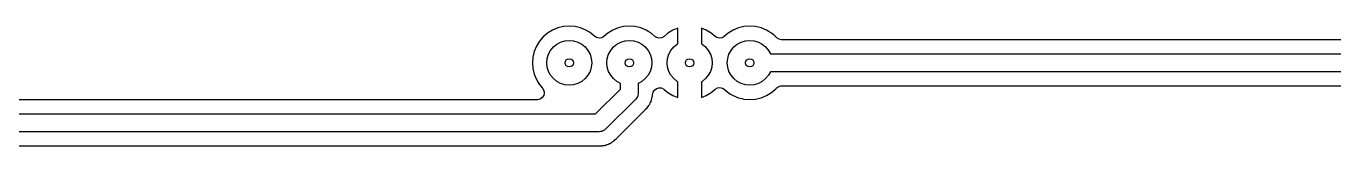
# Model space of a CAD drawing. Extents: x 0.79 to 9.84, y -6.5 to -0.79.
# Drawn here: x 1.935 to 4.108, y -5.176 to -4.976 of the extents above; entities that cross this region are included whole.
import ezdxf

# ---------------------------------------------------------------- set-up
doc = ezdxf.new("R2010")
doc.units = 0
doc.header["$MEASUREMENT"] = 0
doc.layers.add('BLACK', color=7, linetype='CONTINUOUS')

msp = doc.modelspace()

# ---------------------------------------------------------------- linework, layer by layer
at = {"layer": 'BLACK', "linetype": 'CONTINUOUS'}
for p, q in [((2.8374, -4.9762), (2.8278, -4.9769)), ((2.847, -4.9769), (2.8374, -4.9762)), ((2.8374, -4.9762), (2.8374, -4.9762)), ((2.9374, -4.9762), (2.9278, -4.9769)), ((2.947, -4.9769), (2.9374, -4.9762)), ((2.9374, -4.9762), (2.9374, -4.9762)), ((3.1374, -4.9762), (3.1278, -4.9769)), ((3.147, -4.9769), (3.1374, -4.9762)), ((3.1374, -4.9762), (3.1374, -4.9762)), ((2.7941, -4.9941), (2.7879, -5.0014)), ((2.8014, -4.9879), (2.7941, -4.9941)), ((2.8096, -4.9828), (2.8014, -4.9879)), ((2.8185, -4.9792), (2.8096, -4.9828)), ((2.8278, -4.9769), (2.8185, -4.9792)), ((2.8185, -4.9792), (2.8185, -4.9792)), ((2.8278, -4.9769), (2.8278, -4.9769)), ((2.8563, -4.9792), (2.847, -4.9769)), ((2.847, -4.9769), (2.847, -4.9769)), ((2.8652, -4.9828), (2.8563, -4.9792)), ((2.8698, -4.9856), (2.8652, -4.9828)), ((2.8734, -4.9879), (2.8698, -4.9856)), ((2.8798, -4.9933), (2.8734, -4.9879)), ((2.8734, -4.9879), (2.8734, -4.9879)), ((2.8734, -4.9879), (2.8734, -4.9879)), ((2.8828, -4.9952), (2.8798, -4.9933)), ((2.887, -4.9961), (2.8828, -4.9952)), ((2.8913, -4.9955), (2.887, -4.9961)), ((2.895, -4.9933), (2.8913, -4.9955)), ((2.9014, -4.9879), (2.895, -4.9933)), ((2.9096, -4.9828), (2.9014, -4.9879)), ((2.9014, -4.9879), (2.9014, -4.9879)), ((2.9185, -4.9792), (2.9096, -4.9828)), ((2.9278, -4.9769), (2.9185, -4.9792)), ((2.9185, -4.9792), (2.9185, -4.9792)), ((2.9278, -4.9769), (2.9278, -4.9769)), ((2.9563, -4.9792), (2.947, -4.9769)), ((2.947, -4.9769), (2.947, -4.9769)), ((2.9652, -4.9828), (2.9563, -4.9792)), ((2.9698, -4.9856), (2.9652, -4.9828)), ((2.9734, -4.9879), (2.9698, -4.9856)), ((2.9798, -4.9933), (2.9734, -4.9879)), ((2.9734, -4.9879), (2.9734, -4.9879)), ((2.9734, -4.9879), (2.9734, -4.9879)), ((2.9828, -4.9952), (2.9798, -4.9933)), ((2.987, -4.9961), (2.9828, -4.9952)), ((2.9913, -4.9955), (2.987, -4.9961)), ((2.9951, -4.9933), (2.9913, -4.9955)), ((3.0014, -4.9879), (2.9951, -4.9933)), ((3.0096, -4.9829), (3.0014, -4.9879)), ((3.0177, -4.9795), (3.0096, -4.9829)), ((3.0096, -4.9829), (3.0096, -4.9829)), ((3.0177, -5.0057), (3.0177, -4.9795)), ((3.0177, -4.9795), (3.0177, -4.9795)), ((3.0652, -4.9829), (3.0571, -4.9795)), ((3.0571, -4.9795), (3.0571, -5.0057)), ((3.0734, -4.9879), (3.0652, -4.9829)), ((3.0652, -4.9829), (3.0652, -4.9829)), ((3.0797, -4.9933), (3.0734, -4.9879)), ((3.0828, -4.9952), (3.0797, -4.9933)), ((3.087, -4.9961), (3.0828, -4.9952)), ((3.0913, -4.9955), (3.087, -4.9961)), ((3.095, -4.9933), (3.0913, -4.9955)), ((3.1014, -4.9879), (3.095, -4.9933)), ((3.1096, -4.9828), (3.1014, -4.9879)), ((3.1014, -4.9879), (3.1014, -4.9879)), ((3.1185, -4.9792), (3.1096, -4.9828)), ((3.1278, -4.9769), (3.1185, -4.9792)), ((3.1185, -4.9792), (3.1185, -4.9792)), ((3.1278, -4.9769), (3.1278, -4.9769)), ((3.1563, -4.9792), (3.147, -4.9769)), ((3.147, -4.9769), (3.147, -4.9769)), ((3.1652, -4.9828), (3.1563, -4.9792)), ((3.1698, -4.9856), (3.1652, -4.9828)), ((3.1734, -4.9879), (3.1698, -4.9856)), ((3.1791, -4.9927), (3.1734, -4.9879)), ((3.1807, -4.9941), (3.1791, -4.9927)), ((3.1814, -4.9949), (3.1807, -4.9941)), ((3.1824, -4.9959), (3.1814, -4.9949)), ((3.1861, -4.9982), (3.1824, -4.9959)), ((2.7792, -5.0185), (2.7769, -5.0278)), ((2.7828, -5.0096), (2.7792, -5.0185)), ((2.7792, -5.0185), (2.7792, -5.0185)), ((2.7879, -5.0014), (2.7828, -5.0096)), ((2.8028, -5.0231), (2.8063, -5.0166)), ((2.8063, -5.0166), (2.811, -5.011)), ((2.811, -5.011), (2.8166, -5.0063)), ((2.8166, -5.0063), (2.8231, -5.0028)), ((2.8231, -5.0028), (2.8301, -5.0007)), ((2.8301, -5.0007), (2.8374, -5)), ((2.8374, -5), (2.8447, -5.0007)), ((2.8447, -5.0007), (2.8517, -5.0028)), ((2.8517, -5.0028), (2.8582, -5.0063)), ((2.8582, -5.0063), (2.8638, -5.011)), ((2.8638, -5.011), (2.8685, -5.0166)), ((2.8685, -5.0166), (2.872, -5.0231)), ((2.9028, -5.0231), (2.9063, -5.0166)), ((2.9063, -5.0166), (2.911, -5.011)), ((2.911, -5.011), (2.9166, -5.0063)), ((2.9166, -5.0063), (2.9231, -5.0028)), ((2.9231, -5.0028), (2.9301, -5.0007)), ((2.9301, -5.0007), (2.9374, -5)), ((2.9374, -5), (2.9447, -5.0007)), ((2.9447, -5.0007), (2.9517, -5.0028)), ((2.9517, -5.0028), (2.9582, -5.0063)), ((2.9582, -5.0063), (2.9638, -5.011)), ((2.9638, -5.011), (2.9685, -5.0166)), ((2.9685, -5.0166), (2.972, -5.0231)), ((3.0028, -5.0231), (3.0063, -5.0166)), ((3.0063, -5.0166), (3.011, -5.011)), ((3.011, -5.011), (3.0166, -5.0063)), ((3.0166, -5.0063), (3.0177, -5.0057)), ((3.0571, -5.0057), (3.0582, -5.0063)), ((3.0582, -5.0063), (3.0638, -5.011)), ((3.0638, -5.011), (3.0685, -5.0166)), ((3.0685, -5.0166), (3.072, -5.0231)), ((3.1028, -5.0231), (3.1063, -5.0166)), ((3.1063, -5.0166), (3.111, -5.011)), ((3.111, -5.011), (3.1166, -5.0063)), ((3.1166, -5.0063), (3.1231, -5.0028)), ((3.1231, -5.0028), (3.1301, -5.0007)), ((3.1301, -5.0007), (3.1374, -5)), ((3.1374, -5), (3.1447, -5.0007)), ((3.1447, -5.0007), (3.1517, -5.0028)), ((3.1517, -5.0028), (3.1582, -5.0063)), ((3.1582, -5.0063), (3.1638, -5.011)), ((3.1638, -5.011), (3.1685, -5.0166)), ((3.1685, -5.0166), (3.1717, -5.0226)), ((3.1903, -4.999), (3.1861, -4.9982)), ((4.2242, -4.999), (3.1903, -4.999)), ((2.7769, -5.0278), (2.7762, -5.0374)), ((2.7762, -5.0374), (2.7762, -5.0374)), ((2.7762, -5.0374), (2.7769, -5.047)), ((2.7769, -5.0278), (2.7769, -5.0278)), ((2.8, -5.0374), (2.8007, -5.0301)), ((2.8007, -5.0447), (2.8, -5.0374)), ((2.8007, -5.0301), (2.8028, -5.0231)), ((2.872, -5.0231), (2.8741, -5.0301)), ((2.8741, -5.0301), (2.8748, -5.0374)), ((2.8748, -5.0374), (2.8741, -5.0447)), ((2.9, -5.0374), (2.9007, -5.0301)), ((2.9007, -5.0447), (2.9, -5.0374)), ((2.9007, -5.0301), (2.9028, -5.0231)), ((2.972, -5.0231), (2.9741, -5.0301)), ((2.9741, -5.0301), (2.9748, -5.0374)), ((2.9748, -5.0374), (2.9741, -5.0447)), ((3, -5.0374), (3.0007, -5.0301)), ((3.0007, -5.0447), (3, -5.0374)), ((3.0007, -5.0301), (3.0028, -5.0231)), ((3.072, -5.0231), (3.0741, -5.0301)), ((3.0741, -5.0301), (3.0748, -5.0374)), ((3.0748, -5.0374), (3.0741, -5.0447)), ((3.1, -5.0374), (3.1007, -5.0301)), ((3.1007, -5.0447), (3.1, -5.0374)), ((3.1007, -5.0301), (3.1028, -5.0231)), ((3.1717, -5.0226), (4.2374, -5.0226)), ((2.7769, -5.047), (2.7769, -5.047)), ((2.7769, -5.047), (2.7792, -5.0563)), ((2.7792, -5.0563), (2.7792, -5.0563)), ((2.7792, -5.0563), (2.7828, -5.0652)), ((2.8028, -5.0517), (2.8007, -5.0447)), ((2.8063, -5.0582), (2.8028, -5.0517)), ((2.811, -5.0638), (2.8063, -5.0582)), ((2.8685, -5.0582), (2.8638, -5.0638)), ((2.872, -5.0517), (2.8685, -5.0582)), ((2.8741, -5.0447), (2.872, -5.0517)), ((2.9028, -5.0517), (2.9007, -5.0447)), ((2.9063, -5.0582), (2.9028, -5.0517)), ((2.911, -5.0638), (2.9063, -5.0582)), ((2.9685, -5.0582), (2.9638, -5.0638)), ((2.972, -5.0517), (2.9685, -5.0582)), ((2.9741, -5.0447), (2.972, -5.0517)), ((3.0028, -5.0517), (3.0007, -5.0447)), ((3.0063, -5.0582), (3.0028, -5.0517)), ((3.011, -5.0638), (3.0063, -5.0582)), ((3.0685, -5.0582), (3.0638, -5.0638)), ((3.072, -5.0517), (3.0685, -5.0582)), ((3.0741, -5.0447), (3.072, -5.0517)), ((3.1028, -5.0517), (3.1007, -5.0447)), ((3.1063, -5.0582), (3.1028, -5.0517)), ((3.111, -5.0638), (3.1063, -5.0582)), ((3.1685, -5.0582), (3.1638, -5.0638)), ((3.1717, -5.0522), (3.1685, -5.0582)), ((4.2369, -5.0522), (3.1717, -5.0522)), ((2.7828, -5.0652), (2.786, -5.0703)), ((2.786, -5.0703), (2.7879, -5.0734)), ((2.7879, -5.0734), (2.7925, -5.0789)), ((2.7925, -5.0789), (2.7931, -5.0796)), ((2.7931, -5.0796), (2.7953, -5.0833)), ((2.7953, -5.0833), (2.796, -5.0876)), ((2.8166, -5.0685), (2.811, -5.0638)), ((2.8231, -5.072), (2.8166, -5.0685)), ((2.8301, -5.0741), (2.8231, -5.072)), ((2.8374, -5.0748), (2.8301, -5.0741)), ((2.8447, -5.0741), (2.8374, -5.0748)), ((2.8517, -5.072), (2.8447, -5.0741)), ((2.8582, -5.0685), (2.8517, -5.072)), ((2.8638, -5.0638), (2.8582, -5.0685)), ((2.8813, -5.1226), (2.9226, -5.0813)), ((2.9166, -5.0685), (2.911, -5.0638)), ((2.9226, -5.0717), (2.9166, -5.0685)), ((2.9226, -5.0813), (2.9226, -5.0717)), ((2.9582, -5.0685), (2.9522, -5.0717)), ((2.9522, -5.0717), (2.9522, -5.0874)), ((2.9638, -5.0638), (2.9582, -5.0685)), ((2.9766, -5.0863), (2.9789, -5.0827)), ((2.9789, -5.0827), (2.9823, -5.08)), ((2.9823, -5.08), (2.9865, -5.0789)), ((2.9865, -5.0789), (2.9908, -5.0793)), ((2.9908, -5.0793), (2.9947, -5.0812)), ((2.9947, -5.0812), (2.9952, -5.0816)), ((2.9952, -5.0816), (3.0014, -5.0869)), ((3.0166, -5.0685), (3.011, -5.0638)), ((3.0177, -5.0691), (3.0166, -5.0685)), ((3.0177, -5.0953), (3.0177, -5.0691)), ((3.0582, -5.0685), (3.0571, -5.0691)), ((3.0571, -5.0691), (3.0571, -5.0953)), ((3.0638, -5.0638), (3.0582, -5.0685)), ((3.0734, -5.0869), (3.0797, -5.0815)), ((3.0797, -5.0815), (3.0835, -5.0793)), ((3.0835, -5.0793), (3.0878, -5.0787)), ((3.0878, -5.0787), (3.092, -5.0796)), ((3.092, -5.0796), (3.095, -5.0815)), ((3.095, -5.0815), (3.1014, -5.0869)), ((3.1166, -5.0685), (3.111, -5.0638)), ((3.1231, -5.072), (3.1166, -5.0685)), ((3.1301, -5.0741), (3.1231, -5.072)), ((3.1374, -5.0748), (3.1301, -5.0741)), ((3.1447, -5.0741), (3.1374, -5.0748)), ((3.1517, -5.072), (3.1447, -5.0741)), ((3.1582, -5.0685), (3.1517, -5.072)), ((3.1638, -5.0638), (3.1582, -5.0685)), ((3.1734, -5.0869), (3.1807, -5.0807)), ((3.1807, -5.0807), (3.1814, -5.0799)), ((3.1814, -5.0799), (3.1847, -5.0772)), ((3.1847, -5.0772), (3.1888, -5.0759)), ((3.1888, -5.0759), (3.1903, -5.0758)), ((3.1903, -5.0758), (4.2192, -5.0758)), ((2.7842, -5.099), (1.3582, -5.099)), ((2.7849, -5.099), (2.7842, -5.099)), ((2.7891, -5.0979), (2.7849, -5.099)), ((2.7926, -5.0954), (2.7891, -5.0979)), ((2.795, -5.0918), (2.7926, -5.0954)), ((2.796, -5.0876), (2.795, -5.0918)), ((2.9478, -5.0978), (2.8978, -5.1478)), ((2.9491, -5.0961), (2.9478, -5.0978)), ((2.9504, -5.0944), (2.9491, -5.0961)), ((2.9505, -5.0941), (2.9504, -5.0944)), ((2.9507, -5.0939), (2.9505, -5.0941)), ((2.9513, -5.0918), (2.9507, -5.0939)), ((2.952, -5.0898), (2.9513, -5.0918)), ((2.9522, -5.0874), (2.952, -5.0889)), ((2.952, -5.0889), (2.9521, -5.0892)), ((2.9521, -5.0892), (2.952, -5.0894)), ((2.952, -5.0894), (2.952, -5.0898)), ((2.9707, -5.1067), (2.9708, -5.1066)), ((2.9708, -5.1066), (2.9712, -5.1061)), ((2.9712, -5.1061), (2.9719, -5.1043)), ((2.9719, -5.1043), (2.9723, -5.1035)), ((2.9723, -5.1035), (2.9733, -5.1017)), ((2.9733, -5.1017), (2.9734, -5.101)), ((2.9734, -5.101), (2.9739, -5.0996)), ((2.9739, -5.0996), (2.9742, -5.099)), ((2.9742, -5.099), (2.9746, -5.097)), ((2.9746, -5.097), (2.9748, -5.0961)), ((2.9748, -5.0961), (2.9754, -5.0942)), ((2.9754, -5.0942), (2.9755, -5.0935)), ((2.9755, -5.0935), (2.9757, -5.092)), ((2.9757, -5.0919), (2.9758, -5.0913)), ((2.9757, -5.092), (2.9757, -5.0919)), ((2.9758, -5.0906), (2.9766, -5.0863)), ((2.9758, -5.0913), (2.9758, -5.0906)), ((3.0014, -5.0869), (3.0096, -5.0919)), ((3.0096, -5.0919), (3.0096, -5.0919)), ((3.0096, -5.0919), (3.0177, -5.0953)), ((3.0571, -5.0953), (3.0652, -5.0919)), ((3.0652, -5.0919), (3.0734, -5.0869)), ((3.0652, -5.0919), (3.0652, -5.0919)), ((3.1014, -5.0869), (3.1054, -5.0894)), ((3.1054, -5.0894), (3.1096, -5.092)), ((3.1096, -5.092), (3.1185, -5.0956)), ((3.1185, -5.0956), (3.1242, -5.097)), ((3.1242, -5.097), (3.1278, -5.0979)), ((3.1278, -5.0979), (3.1278, -5.0979)), ((3.1278, -5.0979), (3.1278, -5.0979)), ((3.1278, -5.0979), (3.1374, -5.0986)), ((3.1374, -5.0986), (3.147, -5.0979)), ((3.1374, -5.0986), (3.1374, -5.0986)), ((3.1374, -5.0986), (3.1374, -5.0986)), ((3.147, -5.0979), (3.1563, -5.0956)), ((3.147, -5.0979), (3.147, -5.0979)), ((3.147, -5.0979), (3.147, -5.0979)), ((3.1563, -5.0956), (3.1652, -5.092)), ((3.1563, -5.0956), (3.1563, -5.0956)), ((3.1652, -5.0919), (3.1734, -5.0869)), ((3.1652, -5.092), (3.1652, -5.0919)), ((1.3435, -5.1226), (2.8813, -5.1226)), ((2.9168, -5.1623), (2.9641, -5.115)), ((2.9641, -5.115), (2.9643, -5.1148)), ((2.9643, -5.1148), (2.9667, -5.1125)), ((2.9667, -5.1125), (2.9678, -5.1109)), ((2.9678, -5.1109), (2.9684, -5.1102)), ((2.9684, -5.1102), (2.9696, -5.1086)), ((2.9696, -5.1086), (2.97, -5.108)), ((2.97, -5.108), (2.9707, -5.1067)), ((2.896, -5.1494), (2.8941, -5.1504)), ((2.8963, -5.1491), (2.896, -5.1494)), ((2.8965, -5.1491), (2.8963, -5.1491)), ((2.8967, -5.1488), (2.8965, -5.1491)), ((2.8978, -5.1478), (2.8967, -5.1488)), ((2.8874, -5.1522), (1.3374, -5.1522)), ((2.8895, -5.1518), (2.8874, -5.1522)), ((2.8916, -5.1516), (2.8895, -5.1518)), ((2.8919, -5.1514), (2.8916, -5.1516)), ((2.8922, -5.1514), (2.8919, -5.1514)), ((2.8941, -5.1504), (2.8922, -5.1514)), ((2.9046, -5.1719), (2.9053, -5.1716)), ((2.9053, -5.1716), (2.9069, -5.1705)), ((2.9069, -5.1705), (2.9077, -5.1701)), ((2.9077, -5.1701), (2.908, -5.1699)), ((2.908, -5.1699), (2.9095, -5.1691)), ((2.9095, -5.1691), (2.91, -5.1686)), ((2.91, -5.1686), (2.9112, -5.1677)), ((2.9112, -5.1677), (2.9118, -5.1673)), ((2.9118, -5.1673), (2.9132, -5.1659)), ((2.9132, -5.1659), (2.9139, -5.1653)), ((2.9139, -5.1653), (2.9154, -5.164)), ((2.9154, -5.164), (2.9158, -5.1634)), ((2.9158, -5.1634), (2.9168, -5.1623)), ((1.3406, -5.1758), (2.8868, -5.1758)), ((2.8868, -5.1758), (2.8871, -5.1758)), ((2.8871, -5.1758), (2.8903, -5.1759)), ((2.8903, -5.1759), (2.8923, -5.1755)), ((2.8923, -5.1755), (2.8932, -5.1754)), ((2.8932, -5.1754), (2.8947, -5.1753)), ((2.8932, -5.1754), (2.8932, -5.1754)), ((2.8947, -5.1753), (2.8952, -5.1752)), ((2.8952, -5.1752), (2.8959, -5.175)), ((2.8959, -5.175), (2.8973, -5.1746)), ((2.8973, -5.1746), (2.898, -5.1745)), ((2.898, -5.1745), (2.8999, -5.1738)), ((2.8999, -5.1738), (2.9007, -5.1735)), ((2.9007, -5.1735), (2.9026, -5.1729)), ((2.9026, -5.1729), (2.903, -5.1727)), ((2.903, -5.1727), (2.9033, -5.1725)), ((2.9033, -5.1725), (2.9046, -5.1719)), ((2.9046, -5.1719), (2.9046, -5.1719))]:
    msp.add_line(p, q, dxfattribs=at)
at = {"layer": 'BLACK'}
for centre in [(2.8374, -5.0374), (2.9374, -5.0374), (3.0374, -5.0374), (3.1374, -5.0374)]:
    msp.add_circle(centre, 0.00689, dxfattribs=at)

doc.saveas('drawing.dxf')
